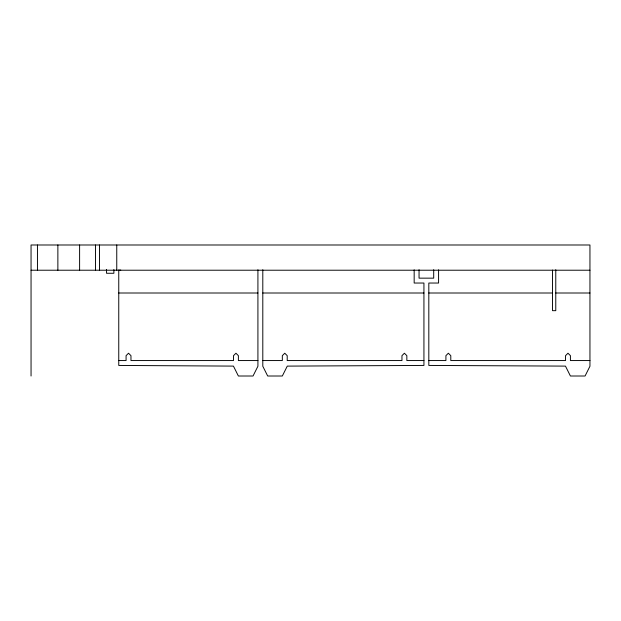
<?xml version="1.0" encoding="UTF-8"?>
<svg xmlns="http://www.w3.org/2000/svg" width="621" height="621" viewBox="0 0 621 621"><rect width="100%" height="100%" fill="white"/><g stroke="black" fill="none" stroke-linecap="round" stroke-linejoin="round"><path stroke-width="0.93" d="M118.758 270.22L120.761 270.112M31.05 270.22L589.95 270.22M118.758 293.003L257.917 293.003M262.799 293.003L423.933 293.003M428.816 293.003L552.511 293.003M555.772 293.003L589.95 293.003M118.758 360.553L126.079 360.553L126.079 355.662L128.524 353.225L130.969 355.662L130.969 360.553L233.504 360.553L233.504 355.662L235.949 353.225L238.386 355.662L238.386 360.553L257.917 360.553M262.799 360.553L282.33 360.553L282.33 355.662L284.775 353.225L287.212 355.662L287.212 360.553L401.958 360.553L401.958 355.662L404.403 353.225L406.848 355.662L406.848 360.553L423.933 360.553M428.816 360.553L445.909 360.553L445.909 355.662L448.346 353.225L450.792 355.662L450.792 360.553L565.537 360.553L565.537 355.662L567.974 353.225L570.42 355.662L570.42 360.553L589.95 360.553M555.772 269.731L555.772 310.671L552.511 310.671L552.511 270.057M438.581 269.84L438.581 283.036L428.816 283.036L428.816 365.435L565.467 366.111L570.42 376.008L585.067 376.008L589.95 366.243L589.95 244.992L31.05 244.992L31.05 376.008M433.699 269.731L433.699 278.154L419.051 278.154L419.051 269.731M414.168 269.84L414.168 283.036L423.933 283.036L423.933 365.435L287.282 366.111L282.33 376.008L267.682 376.008L262.799 366.243L262.799 269.755M257.917 269.755L257.917 366.243L253.034 376.008L238.386 376.008L233.434 366.103L118.758 365.443L118.758 270.057M116.756 244.992L116.756 270.22M113.876 269.568L113.876 273.271L106.548 273.271L106.548 269.498M99.484 244.992L99.484 270.22M95.479 244.992L95.479 270.22M79.604 244.992L79.604 270.22M57.869 244.992L57.869 270.22M37.454 244.992L37.454 270.22"/></g></svg>
